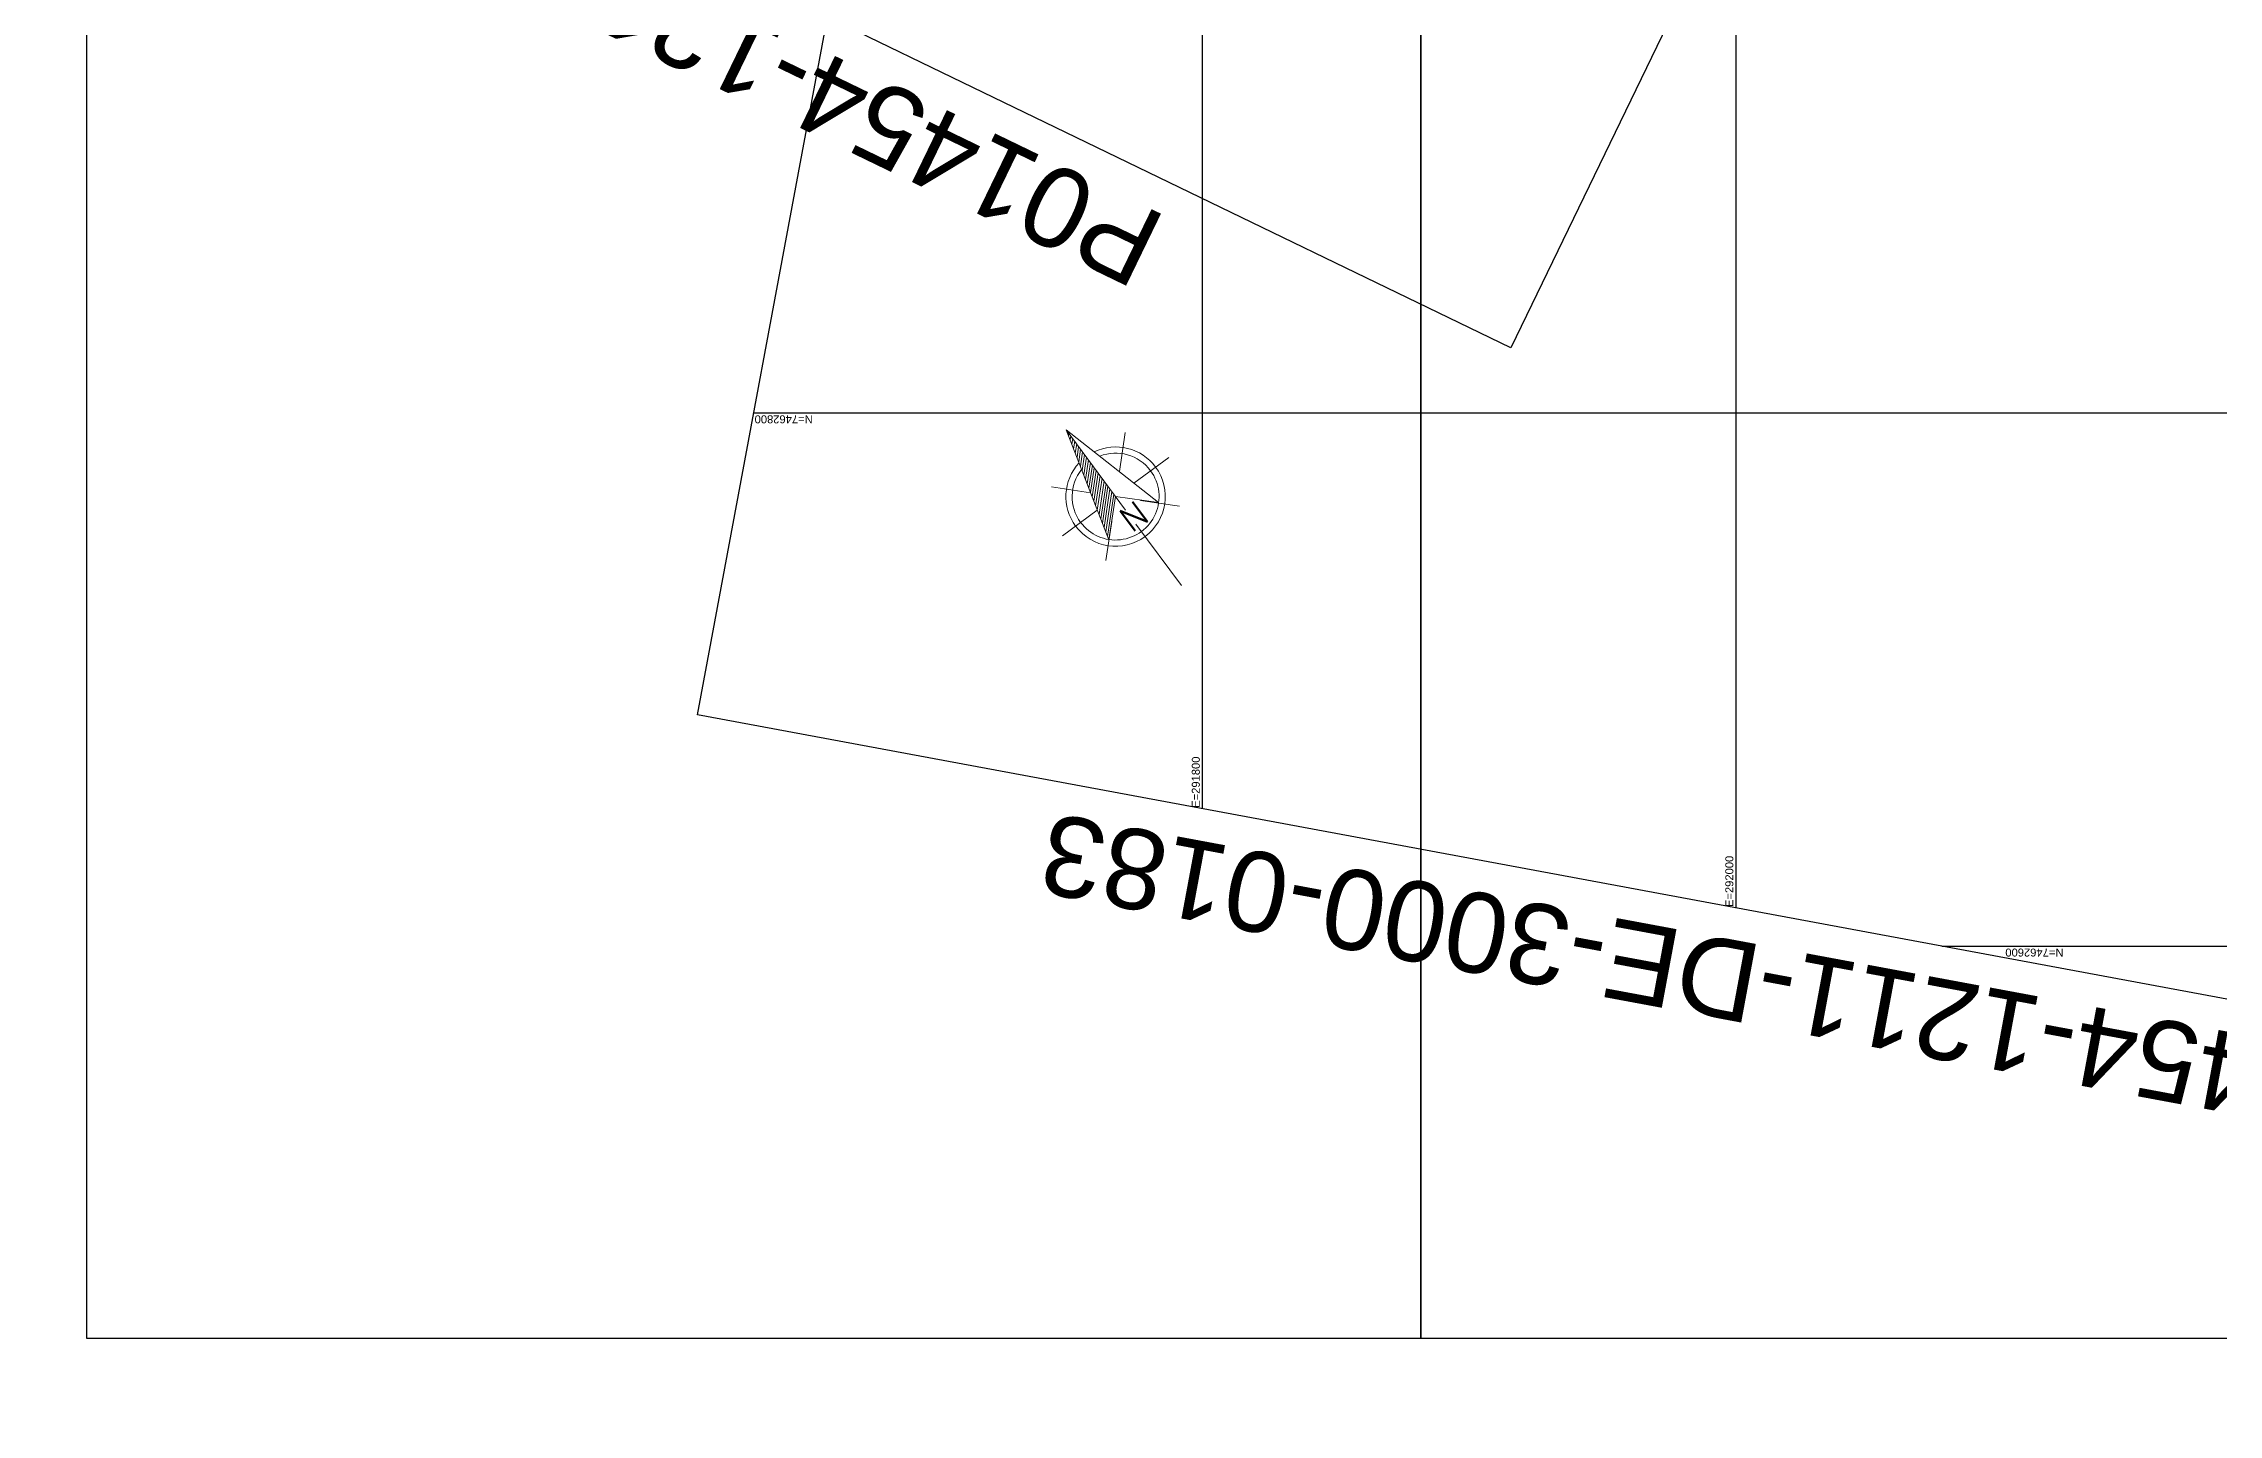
# Model space of a CAD drawing. Header units: metres. Extents: x 286076 to 340267, y 7379330 to 7467005.
# Drawn here: x 291366 to 292181, y 7462424 to 7462939 of the extents above; entities that cross this region are included whole.
import ezdxf
from ezdxf.enums import TextEntityAlignment as Align

# ---------------------------------------------------------------- set-up
doc = ezdxf.new("R2010")
doc.units = ezdxf.units.M
doc.header["$LTSCALE"] = 10
for name, color, linetype in [('A-IMAGENS', 255, 'Continuous'), ('F-MALHA', 8, 'Continuous'), ('f-malha-txt', 8, 'Continuous')]:
    doc.layers.add(name, color=color, linetype=linetype)
doc.layers.add('A-VIEWPORTS', color=2, linetype='Continuous', plot=False)
doc.layers.add('VNOR', color=2, linetype='Continuous', lineweight=9)
doc.styles.add('Arial', font='arial.ttf')
doc.styles.add('R200', font='simplex.shx', dxfattribs={"height": 5})
doc.styles.add('R60', font='arial.ttf', dxfattribs={"height": 1.5})
picture_1 = doc.add_image_def('image22.jpg', size_in_pixel=(5000, 5000))
picture_2 = doc.add_image_def('image27.jpg', size_in_pixel=(5000, 5000))

# ---------------------------------------------------------------- blocks, each defined once
blk = doc.blocks.new('*X50')
at = {"color": 0}
for p, q in [((147.35, -409.49), (147.62, -409.23)), ((147.55, -408.76), (147.62, -408.7)), ((145.96, -414.6), (147.62, -412.94)), ((146.16, -413.87), (147.62, -412.41)), ((146.36, -413.14), (147.62, -411.88)), ((146.55, -412.41), (147.62, -411.35)), ((146.75, -411.68), (147.62, -410.82)), ((146.95, -410.95), (147.62, -410.29)), ((147.15, -410.22), (147.62, -409.76)), ((144.76, -418.98), (147.62, -416.12)), ((144.96, -418.25), (147.62, -415.59)), ((145.16, -417.52), (147.62, -415.06)), ((145.36, -416.79), (147.62, -414.53)), ((145.56, -416.06), (147.62, -414)), ((145.76, -415.33), (147.62, -413.47)), ((143.36, -424.09), (147.62, -419.83)), ((143.56, -423.36), (147.62, -419.3)), ((143.76, -422.63), (147.62, -418.77)), ((143.96, -421.9), (147.62, -418.24)), ((144.16, -421.17), (147.62, -417.71)), ((144.36, -420.44), (147.62, -417.18)), ((144.56, -419.71), (147.62, -416.65)), ((142.76, -426.28), (147.62, -421.42)), ((142.96, -425.55), (147.62, -420.89)), ((143.16, -424.82), (147.62, -420.36))]:
    blk.add_line(p, q, dxfattribs=at)
blk = doc.blocks.new('NORTE')
at = {"layer": 'VNOR'}
for p, q in [((0, 12.98), (0, -2.64)), ((-2.79, 2.79), (-7.15, 7.15)), ((2.79, 2.79), (7.15, 7.15)), ((-3.55, 0), (-10.31, 0)), ((3.55, 0), (10.31, 0)), ((-2.79, -2.79), (-7.15, -7.15)), ((2.79, -2.79), (7.15, -7.15)), ((0, -5.33), (0, -17.3))]:
    blk.add_line(p, q, dxfattribs=at)
blk.add_lwpolyline([(-4.87, -4.81), (0, 12.98), (4.85, -4.75), (0, 0), (-4.87, -4.81)], dxfattribs=at)
for points in [[(-7.76, 0, 1), (7.76, 0, 0.359415), (1.47, 7.62, 1)], [(-1.47, 7.62, 0.359415), (-7.76, 0, 1)]]:
    blk.add_lwpolyline(points, format="xyb", dxfattribs=at)
for start, end in [(105.027, 180), (0, 74.973), (180, 0)]:
    blk.add_arc((0, 0), 6.79, start, end, dxfattribs=at)
at = {"layer": 'VNOR', "xscale": 0.9704247146844865, "yscale": 0.9704247146844865, "zscale": 0.9704247146844865}
blk.add_blockref('*X50', (-143.25, 409.42), dxfattribs=at)
at = {"layer": 'VNOR', "style": 'R200'}
blk.add_attdef('NORTE', (-1.39, -6.14), '', height=3.93, dxfattribs=at)

msp = doc.modelspace()

# ---------------------------------------------------------------- linework, layer by layer
at = {"layer": 'A-VIEWPORTS', "color": 2, "linetype": 'Continuous', "lineweight": -3}
for points in [[(291915.76, 7462824.44), (290701.14, 7463412.52), (290951.27, 7463929.15), (292165.9, 7463341.07)], [(292937.59, 7462439.94), (291610.86, 7462686.77), (291715.85, 7463251.09), (293042.58, 7463004.26)]]:
    msp.add_lwpolyline(points, close=True, dxfattribs=at)
at = {"layer": 'F-MALHA'}
for p, q in [((292000, 7463122.88), (292000, 7462614.38)), ((291800, 7463021.22), (291800, 7462651.59)), ((291631.92, 7462800), (292900.92, 7462800)), ((292077.27, 7462600), (292815.98, 7462600))]:
    msp.add_line(p, q, dxfattribs=at)

# ---------------------------------------------------------------- block references
at = {"layer": 'VNOR', "xscale": 2.4, "yscale": 2.4, "zscale": 2.4, "rotation": 36.42228347498347}
msp.add_blockref('NORTE', (291767.54, 7462768.62), dxfattribs=at).add_auto_attribs({'NORTE': 'N'})

# ---------------------------------------------------------------- texts
at = {"layer": 'A-VIEWPORTS', "color": 2, "linetype": 'Continuous', "lineweight": -3, "char_height": 30, "attachment_point": 8, "style": 'Arial'}
for s, insert, rotation in [('P01454-1211-DE-3000-0182P01454-1211-DE-3000-0184', (291303.44, 7463108.13), 154.16513), ('P01454-1211-DE-3000-0182P01454-1211-DE-3000-0183', (292272.12, 7462552.05), 169.46091)]:
    msp.add_mtext(s, dxfattribs=dict(at, insert=insert, rotation=rotation))
at = {"layer": 'f-malha-txt', "style": 'R60'}
for s, p in [('N=7462800', (291632.22, 7462800)), ('N=7462600', (292101.07, 7462600))]:
    msp.add_text(s, height=3, rotation=180, dxfattribs=at).set_placement(p, align=Align.BOTTOM_RIGHT)
for s, p in [('E=291800', (291800, 7462651.89)), ('E=292000', (292000, 7462614.68))]:
    msp.add_text(s, height=3, rotation=90, dxfattribs=at).set_placement(p, align=Align.BOTTOM_LEFT)

# ---------------------------------------------------------------- pictures from other files: only their frames are drawn
at = {"layer": 'A-IMAGENS', "transparency": 33554687}
image = msp.add_image(picture_2, insert=(291381.9, 7462452.84), size_in_units=(500, 500), dxfattribs=dict(at, brightness=90))
image.dxf.flags = 6
image = msp.add_image(picture_1, insert=(291881.9, 7462452.84), size_in_units=(500, 500), dxfattribs=dict(at, brightness=90))
image.dxf.flags = 6

doc.saveas('drawing.dxf')
